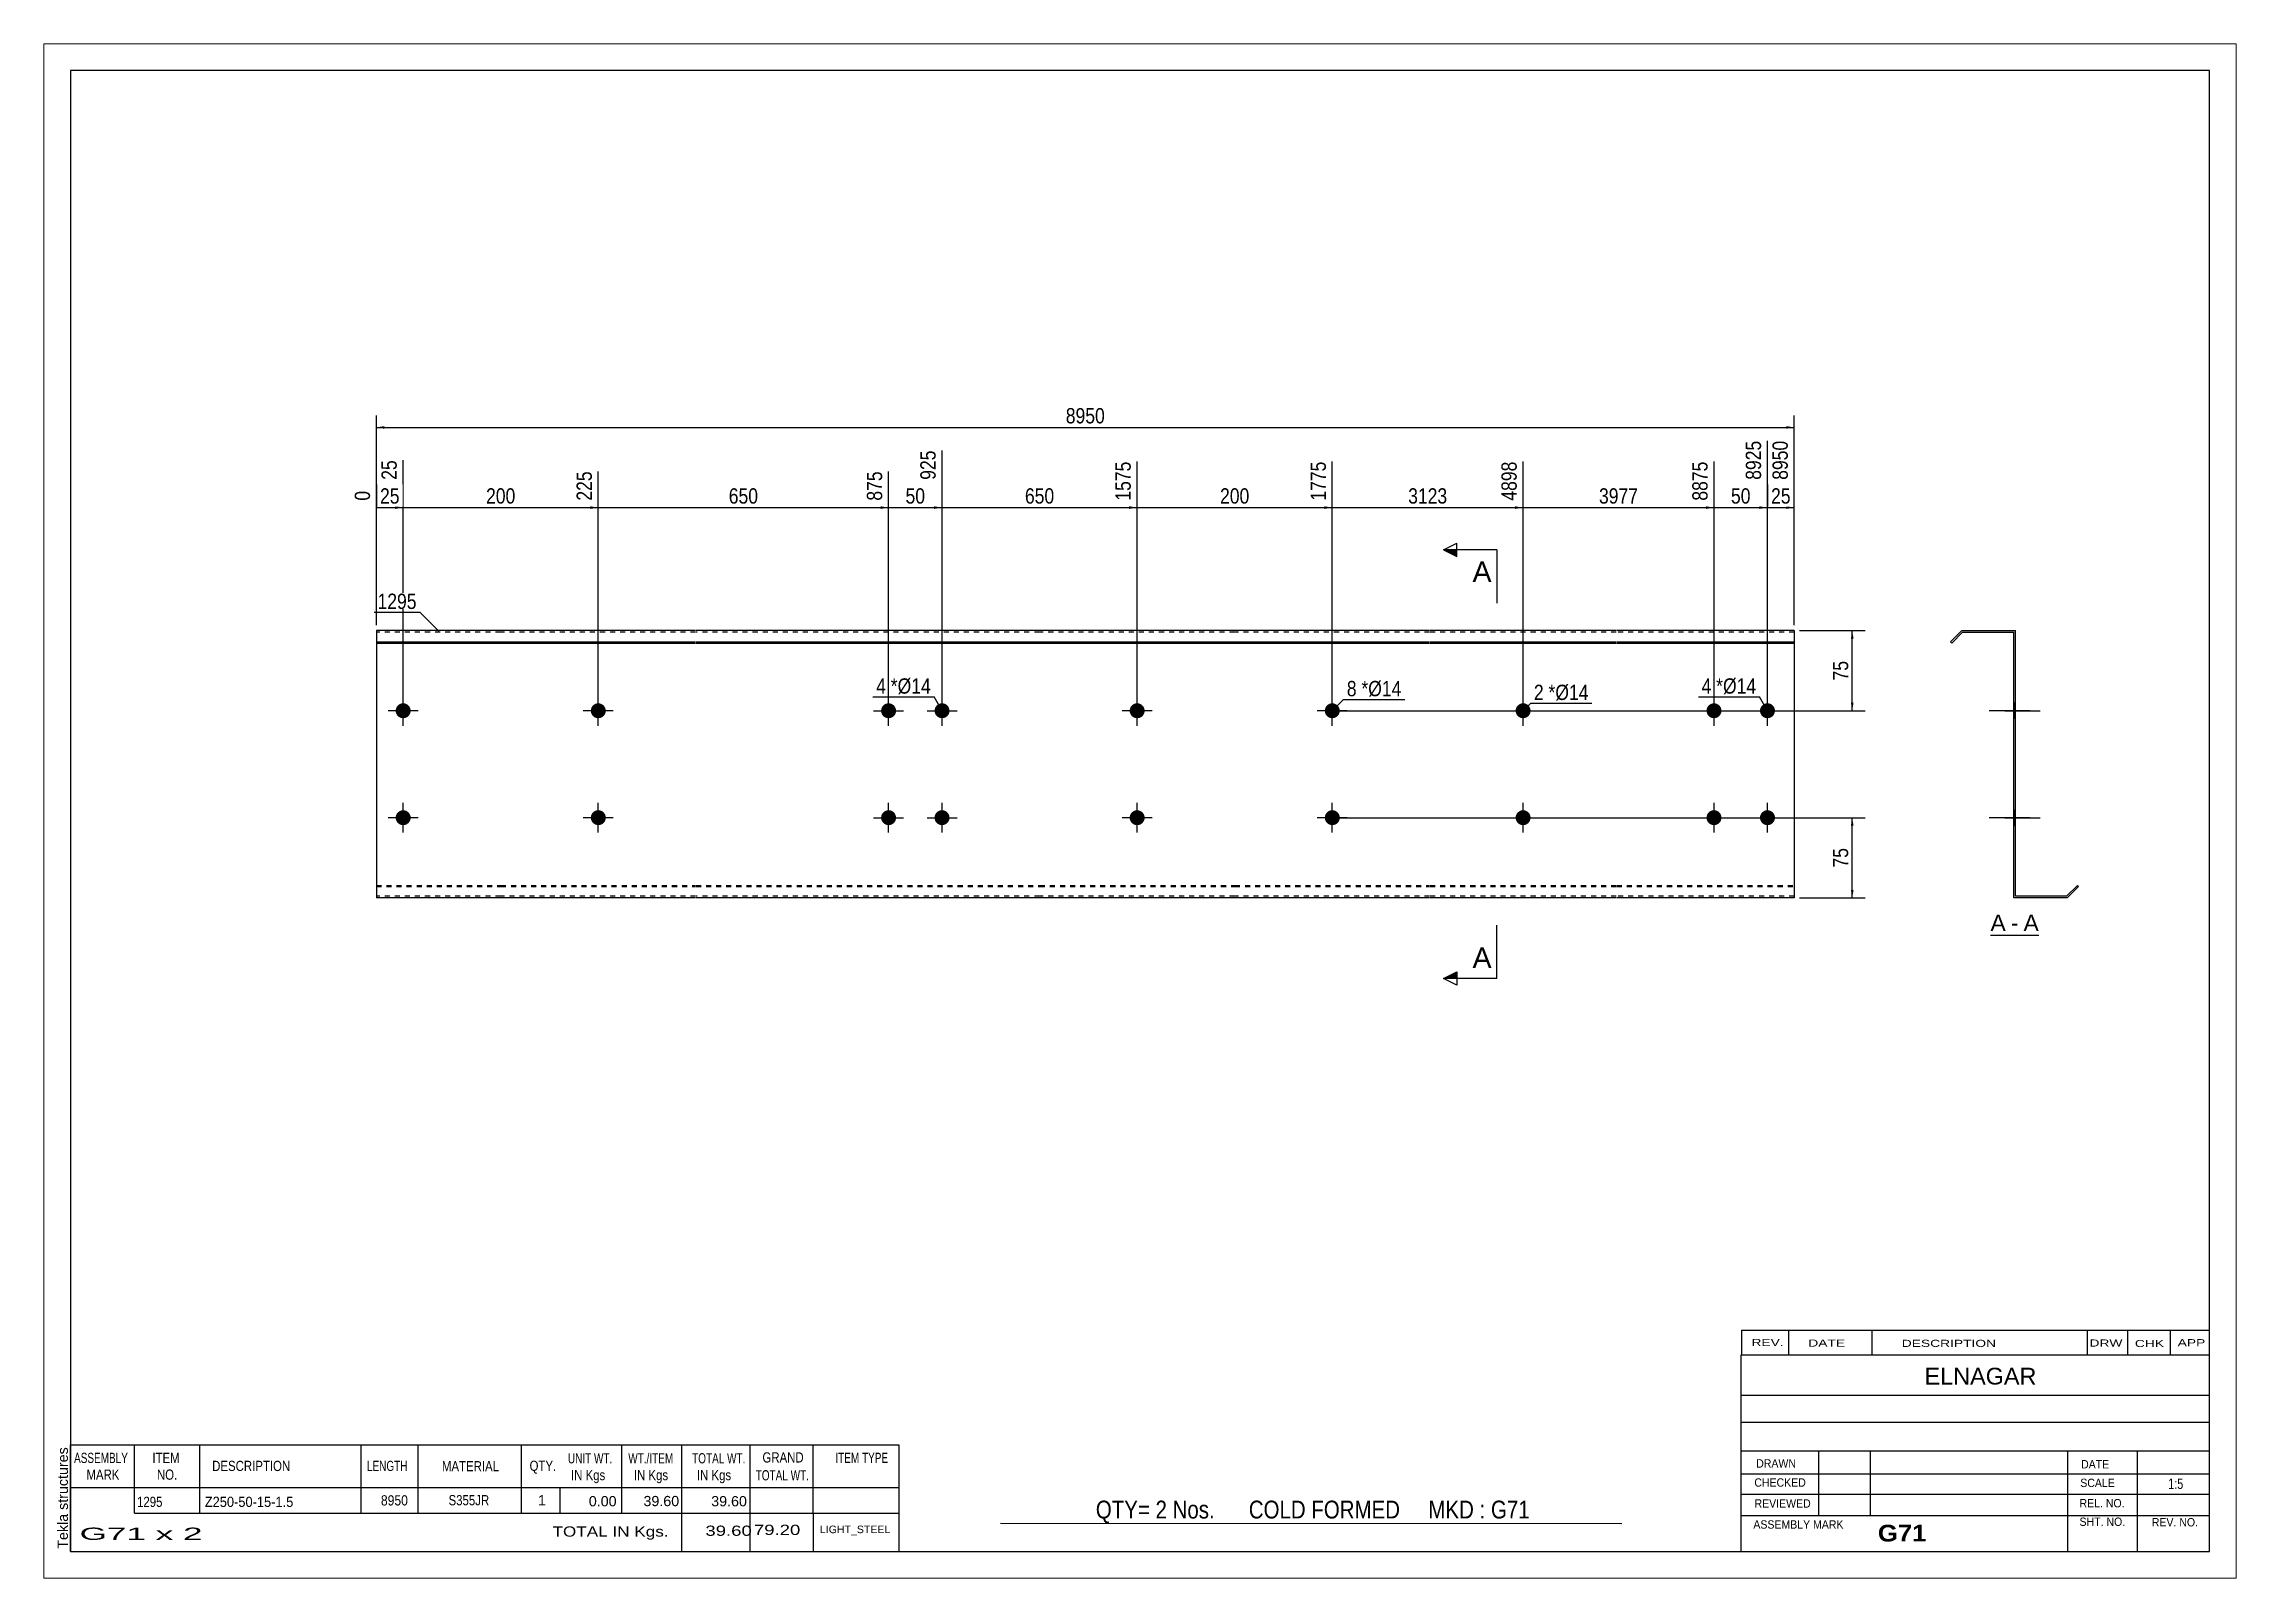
# Paper-space layout 'Layout1' of a CAD drawing. Header units: millimetres. Extents: x 0 to 410, y 0 to 287.
# The model-space entities are those that its viewports show. They can reach past a viewport. Long polylines and large blocks are cut down to what shows.
import ezdxf

# ---------------------------------------------------------------- set-up
doc = ezdxf.new("R2010")
doc.units = ezdxf.units.MM
doc.linetypes.add('DXK_LINE_DOT1', pattern=[1.8814, 0.9407, -0.9407])
doc.layers.add('Viewport layer', color=7, linetype='Continuous', plot=False)
doc.styles.add('Arial', font='ARIAL.TTF', dxfattribs={"height": 0.2})
doc.styles.add('Arial Bold', font='ARIALBD.TTF', dxfattribs={"height": 0.2})
doc.styles.add('Arial Narrow', font='ARIALN.TTF', dxfattribs={"height": 0.2})

# ---------------------------------------------------------------- blocks, each defined once
blk = doc.blocks.new('Unknown-629088879-1602')
at = {"color": 5, "linetype": 'Continuous'}
for p, q in [((342.8, 129.75), (-57.2, 129.75)), ((-57.2, 129.75), (-57.2, -147.25)), ((342.8, -147.25), (342.8, 129.75)), ((-57.2, -147.25), (342.8, -147.25))]:
    blk.add_line(p, q, dxfattribs=at)
at = {"color": 174, "linetype": 'Continuous', "style": 'Arial'}
blk.add_text('Tekla structures', height=1.9102, rotation=90, dxfattribs=at).set_placement((-57.7, -146.75))
blk = doc.blocks.new('Unknown-629088879-12 - 1231')
at = {"color": 7, "linetype": 'Continuous'}
blk.add_line((301.86, -31.95), (310.89, -31.95), dxfattribs=at)
at = {"color": 0, "linetype": 'Continuous'}
blk.add_wipeout([(304.7, -31.2), (304.7, -28), (301.86, -28), (301.86, -31.2)], dxfattribs=at)
blk.add_wipeout([(307.08, -31.2), (307.08, -28), (305.66, -28), (305.66, -31.2)], dxfattribs=at)
at = {"color": 96, "linetype": 'Continuous', "style": 'Arial'}
blk.add_text('A', height=3.06, dxfattribs=at).set_placement((301.86, -31.2))
at = {"color": 0, "linetype": 'Continuous'}
blk.add_wipeout([(310.89, -31.2), (310.89, -28), (308.04, -28), (308.04, -31.2)], dxfattribs=at)
at = {"color": 96, "linetype": 'Continuous', "style": 'Arial'}
for s, p in [('A', (308.04, -31.2)), ('-', (305.66, -31.2))]:
    blk.add_text(s, height=3.06, dxfattribs=at).set_placement(p)
blk = doc.blocks.new('Bolt-629088879-1223 - 1203')
at = {"linetype": 'Continuous'}
for points in [[(3.6, 10, -1), (6.4, 10, -1)], [(177.36, 10, -1), (180.16, 10, -1)]]:
    blk.add_hatch(color=3, dxfattribs=at).paths.add_polyline_path(points)
at = {"color": 3, "linetype": 'Continuous'}
for p, q in [((5, 7.2), (5, 12.8)), ((178.76, 7.2), (178.76, 12.8)), ((7.8, 10), (2.2, 10)), ((181.56, 10), (175.96, 10))]:
    blk.add_line(p, q, dxfattribs=at)
blk = doc.blocks.new('Part-629088879-1218 - 1203')
at = {"color": 2, "linetype": 'Continuous'}
for p, q in [((0, 25), (0, -25)), ((23.19, 25), (0, 25)), ((59.68, 25), (23.29, 25)), ((123.98, 25), (59.78, 25)), ((160.46, 25), (124.08, 25)), ((196.95, 25), (160.56, 25)), ((231.85, 25), (197.05, 25)), ((265.15, 25), (231.95, 25)), ((265.15, 25), (265.15, -25)), ((0, 22.88), (23.19, 22.88)), ((0, 22.67), (23.19, 22.67)), ((23.29, 22.88), (59.68, 22.88)), ((23.29, 22.67), (59.68, 22.67)), ((59.78, 22.88), (123.98, 22.88)), ((59.78, 22.67), (123.98, 22.67)), ((124.08, 22.88), (160.46, 22.88)), ((124.08, 22.67), (160.46, 22.67)), ((160.56, 22.88), (196.95, 22.88)), ((160.56, 22.67), (196.95, 22.67)), ((197.05, 22.88), (231.85, 22.88)), ((197.05, 22.67), (231.85, 22.67)), ((231.95, 22.88), (265.15, 22.88)), ((231.95, 22.67), (265.15, 22.67)), ((23.19, -25), (0, -25)), ((59.68, -25), (23.29, -25)), ((123.98, -25), (59.78, -25)), ((160.46, -25), (124.08, -25)), ((196.95, -25), (160.56, -25)), ((231.85, -25), (197.05, -25)), ((265.15, -25), (231.95, -25))]:
    blk.add_line(p, q, dxfattribs=at)
at = {"color": 7, "linetype": 'DXK_LINE_DOT1'}
for p, q in [((23.19, 24.7), (0, 24.7)), ((59.68, 24.7), (23.29, 24.7)), ((123.98, 24.7), (59.78, 24.7)), ((160.46, 24.7), (124.08, 24.7)), ((196.95, 24.7), (160.56, 24.7)), ((231.85, 24.7), (197.05, 24.7)), ((265.15, 24.7), (231.95, 24.7)), ((0, -22.67), (23.19, -22.67)), ((0, -22.88), (23.19, -22.88)), ((23.29, -22.67), (59.68, -22.67)), ((23.29, -22.88), (59.68, -22.88)), ((59.78, -22.67), (123.98, -22.67)), ((59.78, -22.88), (123.98, -22.88)), ((124.08, -22.67), (160.46, -22.67)), ((124.08, -22.88), (160.46, -22.88)), ((160.56, -22.67), (196.95, -22.67)), ((160.56, -22.88), (196.95, -22.88)), ((197.05, -22.67), (231.85, -22.67)), ((197.05, -22.88), (231.85, -22.88)), ((231.95, -22.67), (265.15, -22.67)), ((231.95, -22.88), (265.15, -22.88)), ((23.19, -24.7), (0, -24.7)), ((59.68, -24.7), (23.29, -24.7)), ((123.98, -24.7), (59.78, -24.7)), ((160.46, -24.7), (124.08, -24.7)), ((196.95, -24.7), (160.56, -24.7)), ((231.85, -24.7), (197.05, -24.7)), ((265.15, -24.7), (231.95, -24.7))]:
    blk.add_line(p, q, dxfattribs=at)
blk = doc.blocks.new('Bolt-629088879-1219 - 1203')
at = {"linetype": 'Continuous'}
for points in [[(94.38, 10, -1), (97.18, 10, -1)], [(104.38, 10, -1), (107.18, 10, -1)], [(94.38, -10, -1), (97.18, -10, -1)], [(104.38, -10, -1), (107.18, -10, -1)]]:
    blk.add_hatch(color=3, dxfattribs=at).paths.add_polyline_path(points)
at = {"color": 3, "linetype": 'Continuous'}
for p, q in [((95.78, 7.2), (95.78, 12.8)), ((105.78, 7.2), (105.78, 12.8)), ((92.98, 10), (98.58, 10)), ((102.98, 10), (108.58, 10)), ((95.78, -12.8), (95.78, -7.2)), ((105.78, -12.8), (105.78, -7.2)), ((92.98, -10), (98.58, -10)), ((102.98, -10), (108.58, -10))]:
    blk.add_line(p, q, dxfattribs=at)
blk = doc.blocks.new('Bolt-629088879-1220 - 1203')
at = {"linetype": 'Continuous'}
for points in [[(40.09, 10, -1), (42.89, 10, -1)], [(140.87, 10, -1), (143.67, 10, -1)]]:
    blk.add_hatch(color=3, dxfattribs=at).paths.add_polyline_path(points)
at = {"color": 3, "linetype": 'Continuous'}
for p, q in [((41.49, 7.2), (41.49, 12.8)), ((142.27, 7.2), (142.27, 12.8)), ((44.29, 10), (38.69, 10)), ((145.07, 10), (139.47, 10))]:
    blk.add_line(p, q, dxfattribs=at)
blk = doc.blocks.new('Bolt-629088879-1221 - 1203')
at = {"linetype": 'Continuous'}
for points in [[(40.09, -10, -1), (42.89, -10, -1)], [(140.87, -10, -1), (143.67, -10, -1)]]:
    blk.add_hatch(color=3, dxfattribs=at).paths.add_polyline_path(points)
at = {"color": 3, "linetype": 'Continuous'}
for p, q in [((41.49, -12.8), (41.49, -7.2)), ((142.27, -12.8), (142.27, -7.2)), ((44.29, -10), (38.69, -10)), ((145.07, -10), (139.47, -10))]:
    blk.add_line(p, q, dxfattribs=at)
blk = doc.blocks.new('Bolt-629088879-1222 - 1203')
at = {"linetype": 'Continuous'}
for points in [[(3.6, -10, -1), (6.4, -10, -1)], [(177.36, -10, -1), (180.16, -10, -1)]]:
    blk.add_hatch(color=3, dxfattribs=at).paths.add_polyline_path(points)
at = {"color": 3, "linetype": 'Continuous'}
for p, q in [((5, -12.8), (5, -7.2)), ((178.76, -12.8), (178.76, -7.2)), ((7.8, -10), (2.2, -10)), ((181.56, -10), (175.96, -10))]:
    blk.add_line(p, q, dxfattribs=at)
blk = doc.blocks.new('Bolt-629088879-1224 - 1203')
at = {"linetype": 'Continuous'}
for points in [[(213.05, 10, -1), (215.85, 10, -1)], [(213.05, -10, -1), (215.85, -10, -1)]]:
    blk.add_hatch(color=3, dxfattribs=at).paths.add_polyline_path(points)
at = {"color": 3, "linetype": 'Continuous'}
for p, q in [((214.45, 7.2), (214.45, 12.8)), ((211.65, 10), (217.25, 10)), ((214.45, -12.8), (214.45, -7.2)), ((211.65, -10), (217.25, -10))]:
    blk.add_line(p, q, dxfattribs=at)
blk = doc.blocks.new('Bolt-629088879-1225 - 1203')
at = {"linetype": 'Continuous'}
for points in [[(248.75, 10, -1), (251.55, 10, -1)], [(258.75, 10, -1), (261.55, 10, -1)], [(248.75, -10, -1), (251.55, -10, -1)], [(258.75, -10, -1), (261.55, -10, -1)]]:
    blk.add_hatch(color=3, dxfattribs=at).paths.add_polyline_path(points)
at = {"color": 3, "linetype": 'Continuous'}
for p, q in [((250.15, 7.2), (250.15, 12.8)), ((260.15, 7.2), (260.15, 12.8)), ((247.35, 10), (252.95, 10)), ((257.35, 10), (262.95, 10)), ((250.15, -12.8), (250.15, -7.2)), ((260.15, -12.8), (260.15, -7.2)), ((247.35, -10), (252.95, -10)), ((257.35, -10), (262.95, -10))]:
    blk.add_line(p, q, dxfattribs=at)
blk = doc.blocks.new('Part-629088879-1233 - 1231')
at = {"color": 2, "linetype": 'Continuous'}
for p, q in [((296.52, 25), (294.4, 22.88)), ((294.61, 22.67), (296.65, 24.7)), ((296.52, 25), (306.52, 25)), ((296.65, 24.7), (306.22, 24.7)), ((306.22, -25), (306.22, 24.7)), ((306.52, -24.7), (306.52, 25)), ((294.4, 22.88), (294.61, 22.67)), ((316.1, -24.7), (318.13, -22.67)), ((316.22, -25), (318.34, -22.88)), ((318.34, -22.88), (318.13, -22.67)), ((316.22, -25), (306.22, -25)), ((316.1, -24.7), (306.52, -24.7))]:
    blk.add_line(p, q, dxfattribs=at)
blk = doc.blocks.new('Bolt-629088879-1234 - 1231')
at = {"linetype": 'Continuous'}
for points in [[(306.22, 11.4), (306.22, 8.6), (306.52, 8.6), (306.52, 11.4)], [(306.22, 11.4), (306.22, 8.6), (306.52, 8.6), (306.52, 11.4)], [(306.22, -8.6), (306.22, -11.4), (306.52, -11.4), (306.52, -8.6)], [(306.22, -8.6), (306.22, -11.4), (306.52, -11.4), (306.52, -8.6)]]:
    blk.add_hatch(color=3, dxfattribs=at).paths.add_polyline_path(points)
at = {"color": 3, "linetype": 'Continuous'}
for p, q in [((309.22, 10), (301.62, 10)), ((309.22, 10), (301.62, 10)), ((306.52, 11.4), (306.22, 11.4)), ((306.52, 11.4), (306.22, 11.4)), ((306.52, 8.6), (306.22, 8.6)), ((306.52, 8.6), (306.22, 8.6)), ((309.22, -10), (301.62, -10)), ((309.22, -10), (301.62, -10)), ((306.52, -8.6), (306.22, -8.6)), ((306.52, -8.6), (306.22, -8.6)), ((306.52, -11.4), (306.22, -11.4)), ((306.52, -11.4), (306.22, -11.4))]:
    blk.add_line(p, q, dxfattribs=at)
blk = doc.blocks.new('Bolt-629088879-1235 - 1231')
at = {"linetype": 'Continuous'}
blk.add_hatch(color=3, dxfattribs=at).paths.add_polyline_path([(306.22, 11.4), (306.22, 8.6), (306.52, 8.6), (306.52, 11.4)])
blk.add_hatch(color=3, dxfattribs=at).paths.add_polyline_path([(306.22, 11.4), (306.22, 8.6), (306.52, 8.6), (306.52, 11.4)])
at = {"color": 3, "linetype": 'Continuous'}
for p, q in [((304.52, 10), (311.12, 10)), ((304.52, 10), (311.12, 10)), ((306.22, 11.4), (306.52, 11.4)), ((306.22, 11.4), (306.52, 11.4)), ((306.22, 8.6), (306.52, 8.6)), ((306.22, 8.6), (306.52, 8.6))]:
    blk.add_line(p, q, dxfattribs=at)
blk = doc.blocks.new('Bolt-629088879-1236 - 1231')
at = {"linetype": 'Continuous'}
blk.add_hatch(color=3, dxfattribs=at).paths.add_polyline_path([(306.22, -8.6), (306.22, -11.4), (306.52, -11.4), (306.52, -8.6)])
blk.add_hatch(color=3, dxfattribs=at).paths.add_polyline_path([(306.22, -8.6), (306.22, -11.4), (306.52, -11.4), (306.52, -8.6)])
at = {"color": 3, "linetype": 'Continuous'}
for p, q in [((304.52, -10), (311.12, -10)), ((304.52, -10), (311.12, -10)), ((306.22, -8.6), (306.52, -8.6)), ((306.22, -8.6), (306.52, -8.6)), ((306.22, -11.4), (306.52, -11.4)), ((306.22, -11.4), (306.52, -11.4))]:
    blk.add_line(p, q, dxfattribs=at)
blk = doc.blocks.new('Bolt-629088879-1237 - 1231')
at = {"linetype": 'Continuous'}
blk.add_hatch(color=3, dxfattribs=at).paths.add_polyline_path([(306.22, -8.6), (306.22, -11.4), (306.52, -11.4), (306.52, -8.6)])
blk.add_hatch(color=3, dxfattribs=at).paths.add_polyline_path([(306.22, -8.6), (306.22, -11.4), (306.52, -11.4), (306.52, -8.6)])
at = {"color": 3, "linetype": 'Continuous'}
for p, q in [((304.52, -10), (311.12, -10)), ((304.52, -10), (311.12, -10)), ((306.22, -8.6), (306.52, -8.6)), ((306.22, -8.6), (306.52, -8.6)), ((306.22, -11.4), (306.52, -11.4)), ((306.22, -11.4), (306.52, -11.4))]:
    blk.add_line(p, q, dxfattribs=at)
blk = doc.blocks.new('Bolt-629088879-1238 - 1231')
at = {"linetype": 'Continuous'}
blk.add_hatch(color=3, dxfattribs=at).paths.add_polyline_path([(306.22, 11.4), (306.22, 8.6), (306.52, 8.6), (306.52, 11.4)])
blk.add_hatch(color=3, dxfattribs=at).paths.add_polyline_path([(306.22, 11.4), (306.22, 8.6), (306.52, 8.6), (306.52, 11.4)])
at = {"color": 3, "linetype": 'Continuous'}
for p, q in [((304.52, 10), (311.12, 10)), ((304.52, 10), (311.12, 10)), ((306.22, 11.4), (306.52, 11.4)), ((306.22, 11.4), (306.52, 11.4)), ((306.22, 8.6), (306.52, 8.6)), ((306.22, 8.6), (306.52, 8.6))]:
    blk.add_line(p, q, dxfattribs=at)
blk = doc.blocks.new('Bolt-629088879-1239 - 1231')
at = {"linetype": 'Continuous'}
for points in [[(306.22, 11.4), (306.22, 8.6), (306.52, 8.6), (306.52, 11.4)], [(306.22, -8.6), (306.22, -11.4), (306.52, -11.4), (306.52, -8.6)]]:
    blk.add_hatch(color=3, dxfattribs=at).paths.add_polyline_path(points)
at = {"color": 3, "linetype": 'Continuous'}
for p, q in [((306.52, 10), (302.22, 10)), ((306.52, 11.4), (306.22, 11.4)), ((306.52, 8.6), (306.22, 8.6)), ((306.52, -10), (302.22, -10)), ((306.52, -8.6), (306.22, -8.6)), ((306.52, -11.4), (306.22, -11.4))]:
    blk.add_line(p, q, dxfattribs=at)
blk = doc.blocks.new('Bolt-629088879-1240 - 1231')
at = {"linetype": 'Continuous'}
for points in [[(306.22, 11.4), (306.22, 8.6), (306.52, 8.6), (306.52, 11.4)], [(306.22, 11.4), (306.22, 8.6), (306.52, 8.6), (306.52, 11.4)], [(306.22, -8.6), (306.22, -11.4), (306.52, -11.4), (306.52, -8.6)], [(306.22, -8.6), (306.22, -11.4), (306.52, -11.4), (306.52, -8.6)]]:
    blk.add_hatch(color=3, dxfattribs=at).paths.add_polyline_path(points)
at = {"color": 3, "linetype": 'Continuous'}
for p, q in [((309.12, 10), (302.52, 10)), ((309.12, 10), (302.52, 10)), ((306.52, 11.4), (306.22, 11.4)), ((306.52, 11.4), (306.22, 11.4)), ((306.52, 8.6), (306.22, 8.6)), ((306.52, 8.6), (306.22, 8.6)), ((309.12, -10), (302.52, -10)), ((309.12, -10), (302.52, -10)), ((306.52, -8.6), (306.22, -8.6)), ((306.52, -8.6), (306.22, -8.6)), ((306.52, -11.4), (306.22, -11.4)), ((306.52, -11.4), (306.22, -11.4))]:
    blk.add_line(p, q, dxfattribs=at)
blk = doc.blocks.new('StraightDimension-629088879-1252 - 1203')
at = {"linetype": 'Continuous'}
blk.add_hatch(color=7, dxfattribs=at).paths.add_polyline_path([(263.65, 48.25), (265.15, 48), (263.65, 47.75)])
at = {"color": 7, "linetype": 'Continuous'}
for p, q in [((260.15, 11), (260.15, 60.51)), ((265.15, 26), (265.15, 60.51)), ((260.15, 48), (265.15, 48))]:
    blk.add_line(p, q, dxfattribs=at)
at = {"color": 0}
blk.add_wipeout([(265.07, 48.15), (265.07, 52.35), (260.22, 52.35), (260.22, 48.15)], dxfattribs=at)
at = {"color": 0, "linetype": 'Continuous'}
blk.add_wipeout([(264.55, 61.11), (260.35, 61.11), (260.35, 52.6), (264.55, 52.6)], dxfattribs=at)
at = {"color": 3, "linetype": 'Continuous', "style": 'Arial Narrow'}
blk.add_text('8950', height=2.863, rotation=90.0002, dxfattribs=at).set_placement((263.95, 53.2))
at = {"color": 3, "style": 'Arial Narrow'}
blk.add_text('25', height=2.863, dxfattribs=at).set_placement((260.82, 48.75))
blk = doc.blocks.new('StraightDimension-629088879-1253 - 1203')
at = {"linetype": 'Continuous'}
blk.add_hatch(color=7, dxfattribs=at).paths.add_polyline_path([(258.65, 48.25), (260.15, 48), (258.65, 47.75)])
at = {"color": 7, "linetype": 'Continuous'}
for p, q in [((260.15, 11), (260.15, 60.51)), ((250.15, 11), (250.15, 56.61)), ((250.15, 48), (260.15, 48))]:
    blk.add_line(p, q, dxfattribs=at)
at = {"color": 0}
blk.add_wipeout([(257.57, 48.15), (257.57, 52.35), (252.72, 52.35), (252.72, 48.15)], dxfattribs=at)
at = {"color": 0, "linetype": 'Continuous'}
blk.add_wipeout([(259.55, 61.11), (255.35, 61.11), (255.35, 52.6), (259.55, 52.6)], dxfattribs=at)
at = {"color": 3, "linetype": 'Continuous', "style": 'Arial Narrow'}
blk.add_text('8925', height=2.863, rotation=90.0002, dxfattribs=at).set_placement((258.95, 53.2))
at = {"color": 3, "style": 'Arial Narrow'}
blk.add_text('50', height=2.863, dxfattribs=at).set_placement((253.32, 48.75))
blk = doc.blocks.new('StraightDimension-629088879-1254 - 1203')
at = {"linetype": 'Continuous'}
blk.add_hatch(color=7, dxfattribs=at).paths.add_polyline_path([(248.65, 48.25), (250.15, 48), (248.65, 47.75)])
at = {"color": 7, "linetype": 'Continuous'}
for p, q in [((214.45, 11), (214.45, 56.61)), ((250.15, 11), (250.15, 56.61)), ((214.45, 48), (250.15, 48))]:
    blk.add_line(p, q, dxfattribs=at)
at = {"color": 0, "linetype": 'Continuous'}
blk.add_wipeout([(249.55, 57.21), (245.35, 57.21), (245.35, 48.7), (249.55, 48.7)], dxfattribs=at)
at = {"color": 0}
blk.add_wipeout([(236.55, 48.15), (236.55, 52.35), (228.04, 52.35), (228.04, 48.15)], dxfattribs=at)
at = {"color": 3, "linetype": 'Continuous', "style": 'Arial Narrow'}
blk.add_text('8875', height=2.863, rotation=90.0002, dxfattribs=at).set_placement((248.95, 49.3))
at = {"color": 3, "style": 'Arial Narrow'}
blk.add_text('3977', height=2.863, dxfattribs=at).set_placement((228.64, 48.75))
blk = doc.blocks.new('StraightDimension-629088879-1255 - 1203')
at = {"linetype": 'Continuous'}
blk.add_hatch(color=7, dxfattribs=at).paths.add_polyline_path([(212.95, 48.25), (214.45, 48), (212.95, 47.75)])
at = {"color": 7, "linetype": 'Continuous'}
for p, q in [((178.76, 11), (178.76, 56.61)), ((214.45, 11), (214.45, 56.61)), ((178.76, 48), (214.45, 48))]:
    blk.add_line(p, q, dxfattribs=at)
at = {"color": 0, "linetype": 'Continuous'}
blk.add_wipeout([(213.85, 57.21), (209.65, 57.21), (209.65, 48.7), (213.85, 48.7)], dxfattribs=at)
at = {"color": 0}
blk.add_wipeout([(200.86, 48.15), (200.86, 52.35), (192.35, 52.35), (192.35, 48.15)], dxfattribs=at)
at = {"color": 3, "linetype": 'Continuous', "style": 'Arial Narrow'}
blk.add_text('4898', height=2.863, rotation=90.0002, dxfattribs=at).set_placement((213.25, 49.3))
at = {"color": 3, "style": 'Arial Narrow'}
blk.add_text('3123', height=2.863, dxfattribs=at).set_placement((192.95, 48.75))
blk = doc.blocks.new('StraightDimension-629088879-1256 - 1203')
at = {"linetype": 'Continuous'}
blk.add_hatch(color=7, dxfattribs=at).paths.add_polyline_path([(177.26, 48.25), (178.76, 48), (177.26, 47.75)])
at = {"color": 7, "linetype": 'Continuous'}
for p, q in [((142.27, 11), (142.27, 56.61)), ((178.76, 11), (178.76, 56.61)), ((142.27, 48), (178.76, 48))]:
    blk.add_line(p, q, dxfattribs=at)
at = {"color": 0, "linetype": 'Continuous'}
blk.add_wipeout([(178.16, 57.21), (173.96, 57.21), (173.96, 48.7), (178.16, 48.7)], dxfattribs=at)
at = {"color": 0}
blk.add_wipeout([(163.86, 48.15), (163.86, 52.35), (157.17, 52.35), (157.17, 48.15)], dxfattribs=at)
at = {"color": 3, "linetype": 'Continuous', "style": 'Arial Narrow'}
blk.add_text('1775', height=2.863, rotation=90.0002, dxfattribs=at).set_placement((177.56, 49.3))
at = {"color": 3, "style": 'Arial Narrow'}
blk.add_text('200', height=2.863, dxfattribs=at).set_placement((157.77, 48.75))
blk = doc.blocks.new('StraightDimension-629088879-1257 - 1203')
at = {"linetype": 'Continuous'}
blk.add_hatch(color=7, dxfattribs=at).paths.add_polyline_path([(140.77, 48.25), (142.27, 48), (140.77, 47.75)])
at = {"color": 7, "linetype": 'Continuous'}
for p, q in [((105.78, 11), (105.78, 58.68)), ((142.27, 11), (142.27, 56.61)), ((105.78, 48), (142.27, 48))]:
    blk.add_line(p, q, dxfattribs=at)
at = {"color": 0, "linetype": 'Continuous'}
blk.add_wipeout([(141.67, 57.21), (137.47, 57.21), (137.47, 48.7), (141.67, 48.7)], dxfattribs=at)
at = {"color": 0}
blk.add_wipeout([(127.37, 48.15), (127.37, 52.35), (120.68, 52.35), (120.68, 48.15)], dxfattribs=at)
at = {"color": 3, "linetype": 'Continuous', "style": 'Arial Narrow'}
blk.add_text('1575', height=2.863, rotation=90.0002, dxfattribs=at).set_placement((141.07, 49.3))
at = {"color": 3, "style": 'Arial Narrow'}
blk.add_text('650', height=2.863, dxfattribs=at).set_placement((121.28, 48.75))
blk = doc.blocks.new('StraightDimension-629088879-1258 - 1203')
at = {"linetype": 'Continuous'}
blk.add_hatch(color=7, dxfattribs=at).paths.add_polyline_path([(104.28, 48.25), (105.78, 48), (104.28, 47.75)])
at = {"color": 7, "linetype": 'Continuous'}
for p, q in [((105.78, 11), (105.78, 58.68)), ((95.78, 11), (95.78, 54.78)), ((95.78, 48), (105.78, 48))]:
    blk.add_line(p, q, dxfattribs=at)
at = {"color": 0}
blk.add_wipeout([(103.21, 48.15), (103.21, 52.35), (98.35, 52.35), (98.35, 48.15)], dxfattribs=at)
at = {"color": 0, "linetype": 'Continuous'}
blk.add_wipeout([(105.18, 59.28), (100.98, 59.28), (100.98, 52.6), (105.18, 52.6)], dxfattribs=at)
at = {"color": 3, "linetype": 'Continuous', "style": 'Arial Narrow'}
blk.add_text('925', height=2.863, rotation=90.0002, dxfattribs=at).set_placement((104.58, 53.2))
at = {"color": 3, "style": 'Arial Narrow'}
blk.add_text('50', height=2.863, dxfattribs=at).set_placement((98.95, 48.75))
blk = doc.blocks.new('StraightDimension-629088879-1259 - 1203')
at = {"linetype": 'Continuous'}
blk.add_hatch(color=7, dxfattribs=at).paths.add_polyline_path([(94.28, 48.25), (95.78, 48), (94.28, 47.75)])
at = {"color": 7, "linetype": 'Continuous'}
for p, q in [((41.49, 11), (41.49, 54.78)), ((95.78, 11), (95.78, 54.78)), ((41.49, 48), (95.78, 48))]:
    blk.add_line(p, q, dxfattribs=at)
at = {"color": 0, "linetype": 'Continuous'}
blk.add_wipeout([(95.18, 55.38), (90.98, 55.38), (90.98, 48.7), (95.18, 48.7)], dxfattribs=at)
at = {"color": 0}
blk.add_wipeout([(71.98, 48.15), (71.98, 52.35), (65.29, 52.35), (65.29, 48.15)], dxfattribs=at)
at = {"color": 3, "linetype": 'Continuous', "style": 'Arial Narrow'}
blk.add_text('875', height=2.863, rotation=90.0002, dxfattribs=at).set_placement((94.58, 49.3))
at = {"color": 3, "style": 'Arial Narrow'}
blk.add_text('650', height=2.863, dxfattribs=at).set_placement((65.89, 48.75))
blk = doc.blocks.new('StraightDimension-629088879-1260 - 1203')
at = {"linetype": 'Continuous'}
blk.add_hatch(color=7, dxfattribs=at).paths.add_polyline_path([(39.99, 48.25), (41.49, 48), (39.99, 47.75)])
at = {"color": 7, "linetype": 'Continuous'}
for p, q in [((5, 11), (5, 56.86)), ((41.49, 11), (41.49, 54.78)), ((5, 48), (41.49, 48))]:
    blk.add_line(p, q, dxfattribs=at)
at = {"color": 0, "linetype": 'Continuous'}
blk.add_wipeout([(40.89, 55.38), (36.69, 55.38), (36.69, 48.7), (40.89, 48.7)], dxfattribs=at)
at = {"color": 0}
blk.add_wipeout([(26.59, 48.15), (26.59, 52.35), (19.9, 52.35), (19.9, 48.15)], dxfattribs=at)
at = {"color": 3, "linetype": 'Continuous', "style": 'Arial Narrow'}
blk.add_text('225', height=2.863, rotation=90.0002, dxfattribs=at).set_placement((40.29, 49.3))
at = {"color": 3, "style": 'Arial Narrow'}
blk.add_text('200', height=2.863, dxfattribs=at).set_placement((20.5, 48.75))
blk = doc.blocks.new('StraightDimension-629088879-1261 - 1203')
at = {"linetype": 'Continuous'}
blk.add_hatch(color=7, dxfattribs=at).paths.add_polyline_path([(3.5, 48.25), (5, 48), (3.5, 47.75)])
at = {"color": 7, "linetype": 'Continuous'}
for p, q in [((5, 11), (5, 56.86)), ((0, 26), (0, 51.13)), ((0, 48), (5, 48))]:
    blk.add_line(p, q, dxfattribs=at)
at = {"color": 0}
blk.add_wipeout([(4.93, 48.15), (4.93, 52.35), (0.07, 52.35), (0.07, 48.15)], dxfattribs=at)
at = {"color": 0, "linetype": 'Continuous'}
blk.add_wipeout([(4.4, 57.46), (0.2, 57.46), (0.2, 52.6), (4.4, 52.6)], dxfattribs=at)
blk.add_wipeout([(-0.6, 51.73), (-4.8, 51.73), (-4.8, 48.7), (-0.6, 48.7)], dxfattribs=at)
at = {"color": 3, "linetype": 'Continuous', "style": 'Arial Narrow'}
for s, height, p in [('25', 2.863, (3.8, 53.2)), ('0', 2.86, (-1.2, 49.3))]:
    blk.add_text(s, height=height, rotation=90.0002, dxfattribs=at).set_placement(p)
at = {"color": 3, "style": 'Arial Narrow'}
blk.add_text('25', height=2.863, dxfattribs=at).set_placement((0.67, 48.75))
blk = doc.blocks.new('StraightDimension-629088879-1301 - 1203')
at = {"linetype": 'Continuous'}
for points in [[(275.75, 23.5), (276, 25), (276.25, 23.5)], [(276.25, 11.5), (276, 10), (275.75, 11.5)]]:
    blk.add_hatch(color=7, dxfattribs=at).paths.add_polyline_path(points)
at = {"color": 7, "linetype": 'Continuous'}
for p, q in [((266.15, 25), (278.4, 25)), ((276, 10), (276, 25)), ((179.76, 10), (278.4, 10))]:
    blk.add_line(p, q, dxfattribs=at)
at = {"color": 0}
blk.add_wipeout([(275.85, 19.93), (271.65, 19.93), (271.65, 15.07), (275.85, 15.07)], dxfattribs=at)
at = {"color": 3, "style": 'Arial Narrow'}
blk.add_text('75', height=2.863, rotation=90.0002, dxfattribs=at).set_placement((275.25, 15.67))
blk = doc.blocks.new('StraightDimension-629088879-1309 - 1203')
at = {"linetype": 'Continuous'}
for points in [[(275.75, -11.5), (276, -10), (276.25, -11.5)], [(276.25, -23.5), (276, -25), (275.75, -23.5)]]:
    blk.add_hatch(color=7, dxfattribs=at).paths.add_polyline_path(points)
at = {"color": 7, "linetype": 'Continuous'}
for p, q in [((179.76, -10), (278.4, -10)), ((276, -25), (276, -10)), ((266.15, -25), (278.4, -25))]:
    blk.add_line(p, q, dxfattribs=at)
at = {"color": 0}
blk.add_wipeout([(275.85, -15.07), (271.65, -15.07), (271.65, -19.93), (275.85, -19.93)], dxfattribs=at)
at = {"color": 3, "style": 'Arial Narrow'}
blk.add_text('75', height=2.863, rotation=90.0002, dxfattribs=at).set_placement((275.25, -19.33))
blk = doc.blocks.new('StraightDimension-629088879-1316 - 1203')
at = {"linetype": 'Continuous'}
for points in [[(1.5, 62.75), (0, 63), (1.5, 63.25)], [(263.65, 63.25), (265.15, 63), (263.65, 62.75)]]:
    blk.add_hatch(color=7, dxfattribs=at).paths.add_polyline_path(points)
at = {"color": 7, "linetype": 'Continuous'}
for p, q in [((0, 26), (0, 65.25)), ((0, 63), (265.15, 63)), ((265.15, 26), (265.15, 65.25))]:
    blk.add_line(p, q, dxfattribs=at)
at = {"color": 0}
blk.add_wipeout([(136.83, 63.15), (136.83, 67.35), (128.32, 67.35), (128.32, 63.15)], dxfattribs=at)
at = {"color": 3, "style": 'Arial Narrow'}
blk.add_text('8950', height=2.863, dxfattribs=at).set_placement((128.92, 63.75))
blk = doc.blocks.new('CBS_CALLOFF-629088879-1626')
at = {"color": 7, "linetype": 'Continuous'}
blk.add_line((116.68, -141.98), (232.91, -142), dxfattribs=at)
at = {"color": 3, "linetype": 'Continuous', "style": 'Arial Narrow'}
blk.add_text('QTY= 2 Nos.      COLD FORMED     MKD : G71', height=3.3405, dxfattribs=at).set_placement((134.54, -141.09))
blk = doc.blocks.new('CBS_BOM-629088879-1625')
at = {"color": 7, "linetype": 'Continuous'}
for p, q in [((-57.23, -135.28), (-57.23, -127.28)), ((-57.23, -127.28), (97.69, -127.28)), ((-45.23, -135.28), (-45.23, -127.28)), ((-33.04, -135.28), (-33.04, -127.28)), ((-2.88, -135.28), (-2.88, -127.28)), ((7.8, -135.28), (7.8, -127.28)), ((27.12, -135.28), (27.12, -127.28)), ((45.92, -135.28), (45.92, -127.28)), ((57.13, -135.28), (57.13, -127.28)), ((69.92, -135.28), (69.92, -127.28)), ((81.67, -135.28), (81.67, -127.28)), ((97.69, -127.29), (97.69, -135.27)), ((-57.23, -135.28), (97.69, -135.28)), ((-57.23, -140.08), (-57.23, -135.28)), ((-45.23, -140.08), (-45.23, -135.28)), ((-33.04, -140.08), (-33.04, -135.28)), ((-2.88, -140.08), (-2.88, -135.28)), ((7.8, -140.08), (7.8, -135.28)), ((27.12, -140.08), (27.12, -135.28)), ((34.38, -140.08), (34.38, -135.28)), ((45.92, -140.08), (45.92, -135.28)), ((57.13, -140.08), (57.13, -135.28)), ((69.92, -140.08), (69.92, -135.28)), ((81.69, -140.08), (81.69, -135.28)), ((97.69, -135.28), (97.69, -140.08)), ((-57.23, -147.28), (-57.23, -140.1)), ((-45.23, -140.08), (97.69, -140.08)), ((57.13, -147.28), (57.13, -140.1)), ((69.92, -147.28), (69.92, -140.1)), ((81.73, -147.28), (81.73, -140.1)), ((97.69, -140.08), (97.69, -147.28)), ((-57.23, -147.28), (97.69, -147.28))]:
    blk.add_line(p, q, dxfattribs=at)
at = {"color": 3, "linetype": 'Continuous', "style": 'Arial'}
for s, height, width, p in [('ASSEMBLY', 1.91, 0.7, (-56.55, -130.71)), ('ITEM', 1.91, 0.8, (-41.9, -130.71)), ('DESCRIPTION', 1.9102, 0.8, (-30.72, -132.21)), ('LENGTH', 1.91, 0.7, (-1.77, -132.21)), ('MATERIAL', 1.91, 0.8, (12.25, -132.26)), ('QTY.', 1.91, 0.8, (28.64, -132.18)), ('UNIT WT.', 1.91, 0.7, (35.81, -130.78)), ('WT./ITEM', 1.91, 0.7, (47.1, -130.78)), ('TOTAL WT.', 1.91, 0.7, (59.04, -130.78)), ('GRAND', 1.91, 0.8, (72.19, -130.62)), ('ITEM TYPE', 1.91, 0.7, (85.83, -130.7)), ('MARK', 1.91, 0.8, (-54.23, -133.84)), ('NO.', 1.91, 0.8, (-41.05, -133.84)), ('IN Kgs', 1.91, 0.8, (36.39, -133.92)), ('IN Kgs', 1.91, 0.8, (48.14, -133.92)), ('IN Kgs', 1.91, 0.8, (59.93, -133.92)), ('TOTAL WT.', 1.91, 0.7, (70.93, -133.96))]:
    blk.add_text(s, height=height, dxfattribs=dict(at, width=width)).set_placement(p)
at = {"color": 7, "linetype": 'Continuous', "style": 'Arial'}
for s, height, width, p in [('1295', 1.91, 0.8, (-44.77, -138.93)), ('Z250-50-15-1.5', 1.9102, 0.9, (-32.1, -138.93)), ('8950', 1.91, 0.85, (0.84, -138.65)), ('S355JR', 1.91, 0.8, (13.49, -138.62))]:
    blk.add_text(s, height=height, dxfattribs=dict(at, width=width)).set_placement(p)
for s, p in [('1', (30.21, -138.62)), ('0.00', (39.72, -138.81)), ('39.60', (49.94, -138.78)), ('39.60', (62.61, -138.81))]:
    blk.add_text(s, height=1.91, dxfattribs=at).set_placement(p)
at = {"color": 6, "linetype": 'Continuous', "style": 'Arial'}
for s, height, width, p in [('G71 x 2', 2.292, 2.05, (-55.51, -145.09)), ('TOTAL IN Kgs.', 1.9102, 1.2, (32.93, -144.48)), ('39.60', 1.91, 1.3, (61.52, -144.33)), ('79.20', 1.91, 1.3, (70.59, -144.17))]:
    blk.add_text(s, height=height, dxfattribs=dict(at, width=width)).set_placement(p)
blk.add_text('LIGHT_STEEL', height=1.4135, dxfattribs=at).set_placement((82.94, -143.83))
blk = doc.blocks.new('CBS_NAME_BLOG-629088879-1627')
at = {"color": 7, "linetype": 'Continuous'}
for p, q in [((255.21, -110.5), (342.73, -110.5)), ((255.21, -147.21), (255.21, -110.5)), ((255.21, -118.04), (342.73, -118.04)), ((255.28, -123.09), (342.8, -123.09)), ((255.21, -128.46), (342.73, -128.46)), ((269.73, -140.57), (269.73, -128.47)), ((279.42, -140.54), (279.42, -128.47)), ((316.33, -147.21), (316.33, -128.48)), ((329.38, -147.21), (329.38, -128.47)), ((255.22, -132.76), (342.8, -132.74)), ((255.21, -136.51), (342.73, -136.51)), ((255.21, -140.55), (342.73, -140.55)), ((255.21, -147.25), (342.8, -147.25))]:
    blk.add_line(p, q, dxfattribs=at)
at = {"color": 3, "linetype": 'Continuous', "style": 'Arial'}
blk.add_text('ELNAGAR', height=3.133, dxfattribs=at).set_placement((289.53, -116.03))
at = {"color": 3, "linetype": 'Continuous'}
for s, height, style, width, p in [('DRAWN', 1.566, 'Arial', 0.9, (258.04, -131.57)), ('DATE', 1.566, 'Arial', 0.9, (318.8, -131.73)), ('CHECKED', 1.566, 'Arial', 0.9, (257.69, -135.14)), ('SCALE', 1.566, 'Arial', 0.9, (318.65, -135.21)), ('1:5', 1.957, 'Arial Narrow', 0.9, (335.1, -135.57)), ('REVIEWED', 1.566, 'Arial', 0.9, (257.73, -139.06)), ('REL. NO.', 1.566, 'Arial', 0.9, (318.51, -139.01)), ('ASSEMBLY MARK', 1.5663, 'Arial', 0.9, (257.51, -142.99)), ('G71', 3.131, 'Arial Bold', 1.1, (280.79, -145.39)), ('SHT. NO.', 1.566, 'Arial', 0.9, (318.51, -142.48)), ('REV. NO.', 1.566, 'Arial', 0.9, (332.03, -142.57))]:
    blk.add_text(s, height=height, dxfattribs=dict(at, style=style, width=width)).set_placement(p)
blk = doc.blocks.new('CBS_REVISION-629088879-1628')
at = {"color": 7, "linetype": 'Continuous'}
for p, q in [((255.29, -105.87), (342.79, -105.87)), ((255.29, -105.87), (255.29, -110.5)), ((264.09, -105.87), (264.09, -110.5)), ((279.68, -105.87), (279.68, -110.44)), ((319.94, -105.87), (319.94, -110.5)), ((327.48, -105.87), (327.48, -110.5)), ((335.43, -105.87), (335.43, -110.5)), ((255.29, -110.5), (342.79, -110.5))]:
    blk.add_line(p, q, dxfattribs=at)
at = {"color": 7, "style": 'Arial Narrow', "width": 1.7}
for s, height, p in [('REV.', 1.326, (257.15, -108.82)), ('DATE', 1.326, (267.78, -108.94)), ('DESCRIPTION', 1.3257, (285.26, -108.99)), ('DRW', 1.326, (320.37, -108.93)), ('CHK', 1.326, (328.86, -109.02)), ('APP', 1.326, (336.86, -108.87))]:
    blk.add_text(s, height=height, dxfattribs=at).set_placement(p)
blk = doc.blocks.new('SectionMark-629088879-1250 - 1203')
at = {"linetype": 'Continuous'}
for points in [[(202.04, 40.1), (202.04, 38.85), (199.54, 40.1)], [(202.04, -38.85), (202.04, -40.1), (199.54, -40.1)]]:
    blk.add_hatch(color=30, dxfattribs=at).paths.add_polyline_path(points)
at = {"color": 30, "linetype": 'Continuous'}
for p, q in [((199.54, 40.1), (202.04, 41.35)), ((202.04, 38.85), (202.04, 41.35)), ((199.54, 40.1), (202.04, 38.85)), ((199.54, -40.1), (202.04, -38.85)), ((202.04, -41.35), (199.54, -40.1)), ((202.04, -38.85), (202.04, -41.35))]:
    blk.add_line(p, q, dxfattribs=at)
at = {"color": 0, "linetype": 'Continuous'}
for points in [[(208.54, 34.1), (208.54, 38.1), (204.99, 38.1), (204.99, 34.1)], [(208.54, -38.1), (208.54, -34.1), (204.99, -34.1), (204.99, -38.1)]]:
    blk.add_wipeout(points, dxfattribs=at)
at = {"color": 30, "linetype": 'Continuous'}
for p, q in [((209.54, 40.1), (199.54, 40.1)), ((209.54, 40.1), (209.54, 30.1)), ((209.54, -40.1), (209.54, -30.1)), ((209.54, -40.1), (199.54, -40.1))]:
    blk.add_line(p, q, dxfattribs=at)
at = {"color": 96, "linetype": 'Continuous', "style": 'Arial'}
for p in [(204.99, 34.1), (204.99, -38.1)]:
    blk.add_text('A', height=3.82, dxfattribs=at).set_placement(p)
blk = doc.blocks.new('Mark-629088879-1319 - 1203')
at = {"color": 0}
blk.add_wipeout([(7.51, 29.04), (7.51, 32.04), (0.2, 32.04), (0.2, 29.04)], dxfattribs=at)
blk.add_wipeout([(7.51, 29.04), (7.51, 32.04), (0.2, 32.04), (0.2, 29.04)], dxfattribs=at)
at = {"color": 7, "linetype": 'Continuous'}
for p in [(-0.4, 28.44), (11.65, 24.9)]:
    blk.add_line(p, (8.11, 28.44), dxfattribs=at)
at = {"color": 3, "style": 'Arial Narrow'}
blk.add_text('1295', height=2.863, dxfattribs=at).set_placement((0.2, 29.04))
blk = doc.blocks.new('MarkSet-629088879-1332 - 1203')
at = {"color": 0}
blk.add_wipeout([(183.31, 12.72), (183.31, 15.72), (181.48, 15.72), (181.48, 12.72)], dxfattribs=at)
blk.add_wipeout([(183.31, 12.72), (183.31, 15.72), (181.48, 15.72), (181.48, 12.72)], dxfattribs=at)
at = {"color": 7, "linetype": 'Continuous'}
blk.add_line((178.76, 10), (180.88, 12.12), dxfattribs=at)
at = {"color": 0}
blk.add_wipeout([(185.48, 12.72), (185.48, 15.72), (184.21, 15.72), (184.21, 12.72)], dxfattribs=at)
blk.add_wipeout([(185.48, 12.72), (185.48, 15.72), (184.21, 15.72), (184.21, 12.72)], dxfattribs=at)
at = {"color": 3, "style": 'Arial Narrow'}
blk.add_text('8', height=2.86, dxfattribs=at).set_placement((181.48, 12.72))
at = {"color": 0}
blk.add_wipeout([(191.7, 12.72), (191.7, 15.72), (185.48, 15.72), (185.48, 12.72)], dxfattribs=at)
blk.add_wipeout([(191.7, 12.72), (191.7, 15.72), (185.48, 15.72), (185.48, 12.72)], dxfattribs=at)
at = {"color": 7, "linetype": 'Continuous'}
blk.add_line((180.88, 12.12), (192.3, 12.12), dxfattribs=at)
at = {"color": 3, "style": 'Arial Narrow'}
for s, height, p in [('*', 2.86, (184.21, 12.72)), ('Ø14', 2.863, (185.48, 12.72))]:
    blk.add_text(s, height=height, dxfattribs=at).set_placement(p)
blk = doc.blocks.new('Mark-629088879-1337 - 1203')
at = {"color": 0}
blk.add_wipeout([(95.29, 13.2), (95.29, 16.2), (93.46, 16.2), (93.46, 13.2)], dxfattribs=at)
blk.add_wipeout([(95.29, 13.2), (95.29, 16.2), (93.46, 16.2), (93.46, 13.2)], dxfattribs=at)
blk.add_wipeout([(97.47, 13.2), (97.47, 16.2), (96.19, 16.2), (96.19, 13.2)], dxfattribs=at)
blk.add_wipeout([(97.47, 13.2), (97.47, 16.2), (96.19, 16.2), (96.19, 13.2)], dxfattribs=at)
at = {"color": 3, "style": 'Arial Narrow'}
blk.add_text('4', height=2.86, dxfattribs=at).set_placement((93.46, 13.2))
at = {"color": 0}
blk.add_wipeout([(103.68, 13.2), (103.68, 16.2), (97.47, 16.2), (97.47, 13.2)], dxfattribs=at)
blk.add_wipeout([(103.68, 13.2), (103.68, 16.2), (97.47, 16.2), (97.47, 13.2)], dxfattribs=at)
at = {"color": 7, "linetype": 'Continuous'}
for p in [(92.86, 12.6), (105.78, 10)]:
    blk.add_line(p, (104.28, 12.6), dxfattribs=at)
at = {"color": 3, "style": 'Arial Narrow'}
for s, height, p in [('*', 2.86, (96.19, 13.2)), ('Ø14', 2.863, (97.47, 13.2))]:
    blk.add_text(s, height=height, dxfattribs=at).set_placement(p)
blk = doc.blocks.new('Mark-629088879-1338 - 1203')
at = {"color": 0}
blk.add_wipeout([(218.29, 12.01), (218.29, 15.01), (216.47, 15.01), (216.47, 12.01)], dxfattribs=at)
blk.add_wipeout([(218.29, 12.01), (218.29, 15.01), (216.47, 15.01), (216.47, 12.01)], dxfattribs=at)
at = {"color": 7, "linetype": 'Continuous'}
blk.add_line((214.45, 10), (215.87, 11.41), dxfattribs=at)
at = {"color": 0}
blk.add_wipeout([(220.47, 12.01), (220.47, 15.01), (219.19, 15.01), (219.19, 12.01)], dxfattribs=at)
blk.add_wipeout([(220.47, 12.01), (220.47, 15.01), (219.19, 15.01), (219.19, 12.01)], dxfattribs=at)
at = {"color": 3, "style": 'Arial Narrow'}
blk.add_text('2', height=2.86, dxfattribs=at).set_placement((216.47, 12.01))
at = {"color": 0}
blk.add_wipeout([(226.68, 12.01), (226.68, 15.01), (220.47, 15.01), (220.47, 12.01)], dxfattribs=at)
blk.add_wipeout([(226.68, 12.01), (226.68, 15.01), (220.47, 15.01), (220.47, 12.01)], dxfattribs=at)
at = {"color": 7, "linetype": 'Continuous'}
blk.add_line((215.87, 11.41), (227.28, 11.41), dxfattribs=at)
at = {"color": 3, "style": 'Arial Narrow'}
for s, height, p in [('*', 2.86, (219.19, 12.01)), ('Ø14', 2.863, (220.47, 12.01))]:
    blk.add_text(s, height=height, dxfattribs=at).set_placement(p)
blk = doc.blocks.new('Mark-629088879-1339 - 1203')
at = {"color": 0}
blk.add_wipeout([(249.65, 13.2), (249.65, 16.2), (247.83, 16.2), (247.83, 13.2)], dxfattribs=at)
blk.add_wipeout([(249.65, 13.2), (249.65, 16.2), (247.83, 16.2), (247.83, 13.2)], dxfattribs=at)
blk.add_wipeout([(251.83, 13.2), (251.83, 16.2), (250.55, 16.2), (250.55, 13.2)], dxfattribs=at)
blk.add_wipeout([(251.83, 13.2), (251.83, 16.2), (250.55, 16.2), (250.55, 13.2)], dxfattribs=at)
at = {"color": 3, "style": 'Arial Narrow'}
blk.add_text('4', height=2.86, dxfattribs=at).set_placement((247.83, 13.2))
at = {"color": 0}
blk.add_wipeout([(258.05, 13.2), (258.05, 16.2), (251.83, 16.2), (251.83, 13.2)], dxfattribs=at)
blk.add_wipeout([(258.05, 13.2), (258.05, 16.2), (251.83, 16.2), (251.83, 13.2)], dxfattribs=at)
at = {"color": 7, "linetype": 'Continuous'}
for p in [(247.23, 12.6), (260.15, 10)]:
    blk.add_line(p, (258.65, 12.6), dxfattribs=at)
at = {"color": 3, "style": 'Arial Narrow'}
for s, height, p in [('*', 2.86, (250.55, 13.2)), ('Ø14', 2.863, (251.83, 13.2))]:
    blk.add_text(s, height=height, dxfattribs=at).set_placement(p)

msp = doc.modelspace()

# ---------------------------------------------------------------- block references
for name in ['Unknown-629088879-1602', 'Part-629088879-1218 - 1203', 'Part-629088879-1233 - 1231', 'Bolt-629088879-1223 - 1203', 'Bolt-629088879-1220 - 1203', 'Bolt-629088879-1219 - 1203', 'Bolt-629088879-1224 - 1203', 'Bolt-629088879-1225 - 1203', 'Bolt-629088879-1234 - 1231', 'Bolt-629088879-1239 - 1231', 'Bolt-629088879-1240 - 1231', 'Bolt-629088879-1235 - 1231', 'Bolt-629088879-1238 - 1231', 'Bolt-629088879-1222 - 1203', 'Bolt-629088879-1221 - 1203', 'Bolt-629088879-1236 - 1231', 'Bolt-629088879-1237 - 1231', 'CBS_REVISION-629088879-1628', 'CBS_NAME_BLOG-629088879-1627', 'CBS_BOM-629088879-1625', 'CBS_CALLOFF-629088879-1626']:
    msp.add_blockref(name, (0, 0))

# ---------------------------------------------------------------- next in the draw order: block references
for name in ['StraightDimension-629088879-1252 - 1203', 'StraightDimension-629088879-1309 - 1203', 'Unknown-629088879-12 - 1231']:
    msp.add_blockref(name, (0, 0))

# ---------------------------------------------------------------- next in the draw order: block references
msp.add_blockref('StraightDimension-629088879-1253 - 1203', (0, 0))

# ---------------------------------------------------------------- next in the draw order: block references
msp.add_blockref('StraightDimension-629088879-1254 - 1203', (0, 0))

# ---------------------------------------------------------------- next in the draw order: block references
msp.add_blockref('StraightDimension-629088879-1255 - 1203', (0, 0))

# ---------------------------------------------------------------- next in the draw order: block references
msp.add_blockref('StraightDimension-629088879-1256 - 1203', (0, 0))

# ---------------------------------------------------------------- next in the draw order: block references
for name in ['StraightDimension-629088879-1257 - 1203', 'StraightDimension-629088879-1301 - 1203']:
    msp.add_blockref(name, (0, 0))

# ---------------------------------------------------------------- next in the draw order: block references
for name in ['StraightDimension-629088879-1258 - 1203', 'MarkSet-629088879-1332 - 1203', 'Mark-629088879-1338 - 1203', 'Mark-629088879-1339 - 1203']:
    msp.add_blockref(name, (0, 0))

# ---------------------------------------------------------------- next in the draw order: block references
msp.add_blockref('StraightDimension-629088879-1259 - 1203', (0, 0))

# ---------------------------------------------------------------- next in the draw order: block references
for name in ['StraightDimension-629088879-1260 - 1203', 'Mark-629088879-1337 - 1203']:
    msp.add_blockref(name, (0, 0))

# ---------------------------------------------------------------- next in the draw order: block references
msp.add_blockref('StraightDimension-629088879-1261 - 1203', (0, 0))

# ---------------------------------------------------------------- next in the draw order: block references
msp.add_blockref('StraightDimension-629088879-1316 - 1203', (0, 0))

# ---------------------------------------------------------------- next in the draw order: block references
for name in ['SectionMark-629088879-1250 - 1203', 'Mark-629088879-1319 - 1203']:
    msp.add_blockref(name, (0, 0))

psp = doc.layouts.get("Layout1")

# ---------------------------------------------------------------- viewports
at = {"layer": 'Viewport layer', "view_target_point": (142.8, -8.75)}
psp.add_viewport(center=(205, 143.5), size=(410, 287), view_center_point=(0, 0), view_height=287, dxfattribs=at)

doc.saveas('drawing.dxf')
